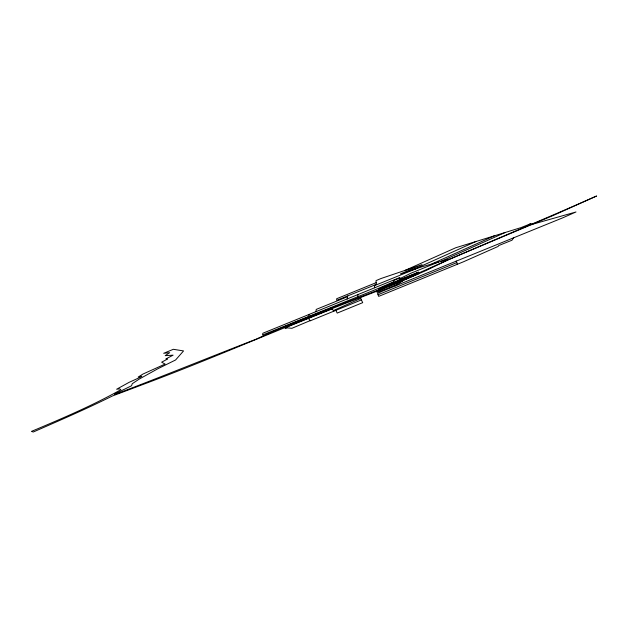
<?xml version="1.0" encoding="UTF-8"?>
<svg xmlns="http://www.w3.org/2000/svg" width="628" height="628" viewBox="0 0 628 628"><rect width="100%" height="100%" fill="white"/><g stroke="black" fill="none" stroke-linecap="round" stroke-linejoin="round"><path stroke-width="0.94" d="M315.939 311.771L316.229 309.408L347.574 296.699L347.7 296.016M308.756 316.434L309.007 314.526M399.706 278.039L393.646 280.504L393.717 281.807L374.563 290.01L262.528 334.999L262.857 333.248L399.863 277.521L399.11 279.978L418.554 272.081L418.209 273.792C364.648 296.754 308.976 314.604 256.059 339.206C210.239 356.987 164.717 375.528 118.755 392.987L114.265 394.227L131.59 385.749L132.225 383.739L138.969 379.234L157.816 368.762L175.589 359.977L183.557 350.926L173.352 349.294L163.68 353.297L169.67 352.685L165.188 355.652L173.1 355.173L165.871 358.941L167.425 359.114L161.647 362.183L165.109 364.083L142.933 374.06L138.199 377.036L141.857 376.227L140.342 377.232L129.07 382.358L116.612 389.242L119.634 388.865L120.843 389.713C92.269 405.743 61.725 418.648 31.4 431.42L33.308 432.001C59.809 420.375 86.319 408.946 112.224 396.064L143.788 384.179C215.074 357.481 284.649 326.67 355.691 299.399L394.125 284.508L426.279 270.448L448.251 259.702L553.59 215.318L596.6 195.999C529.938 225.719 462.02 252.613 395.923 283.495M347.143 299.101L347.574 296.699M387.084 286.415L387.193 285.866M390.977 284.837L391.087 284.288M393.842 282.631L387.107 285.599M398.756 281.682L398.866 281.132M402.65 280.104L402.76 279.554M406.292 277.584L413.876 274.742M406.536 278.526L406.646 277.976M409.118 276.367L418.499 272.356M410.429 276.948L410.539 276.399M413.923 274.491L413.719 275.527L386.911 286.572L387.123 285.528L389.776 284.288L418.452 272.576M414.323 275.37L414.433 274.813M401.056 279.193L378.904 288.896L378.912 289.736M357.481 296.863L358.274 294.391M513.712 237.722L512.001 240.218L498.71 245.572L498.114 246.443L463.362 261.829L378.676 296.377L377.554 293.472L382.531 291.141L562.837 217.79L575.994 211.974L530.864 224.73M397.657 284.351L377.145 292.42L376.792 291.494L377.875 290.599M395.483 285.85L402.956 280.716M399.455 278.856L410.704 273.306L438.368 262.072M360.684 297.264L360.692 298.465L333.366 310.585L333.79 311.19L331.937 308.568M413.412 269.624L475.914 241.529M431.923 263.886L494.236 235.869M441.005 261.342L505.202 232.486M405.091 270.385L455.7 247.77L521.044 227.595L530.66 223.725L528.391 224.887L532.277 223.858M310.091 320.641L291.91 328.303L287.263 327.879L285.559 328.593L285.018 327.832L332.173 308.898M376.792 291.494L384.587 288.174M361.39 299.909L310.216 320.822L308.364 318.2M376.188 282.647L336.616 298.747L336.757 300.294L376.376 284.374L375.976 280.645L380.968 278.534L422.04 264.624L400.381 273.934L422.079 266.767L448.957 259.129M378.04 294.736L456.784 262.614L456.187 261.067L457.412 264.255M415.917 268.8L374.476 285.622L374.445 285.167L374.633 287.757M418.319 273.235L383.3 287.443L383.19 287.993L418.209 273.792M360.692 298.465L362.717 302.649L337.197 313.082L335.878 310.342"/></g></svg>
